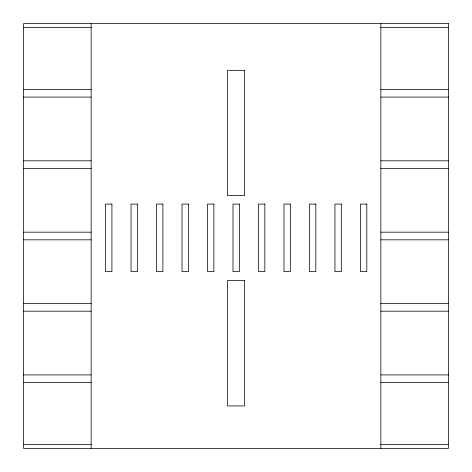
<?xml version="1.0" encoding="UTF-8"?>
<svg xmlns="http://www.w3.org/2000/svg" width="472" height="472" viewBox="0 0 472 472"><rect width="100%" height="100%" fill="white"/><g stroke="black" fill="none" stroke-linecap="round" stroke-linejoin="round"><path stroke-width="0.71" d="M23.6 27.423L91.143 27.423M380.857 27.423L448.4 27.423M23.6 89.444L91.143 89.444M380.857 89.444L448.4 89.444M23.6 97.09L91.143 97.09M380.857 97.09L448.4 97.09M23.6 160.81L91.143 160.81M380.857 160.81L448.4 160.81M23.6 168.457L91.143 168.457M380.857 168.457L448.4 168.457M23.6 232.177L91.143 232.177M380.857 232.177L448.4 232.177M23.6 239.823L91.143 239.823M380.857 239.823L448.4 239.823M23.6 303.543L91.143 303.543M380.857 303.543L448.4 303.543M23.6 311.19L91.143 311.19M380.857 311.19L448.4 311.19M23.6 374.91L91.143 374.91M380.857 374.91L448.4 374.91M23.6 382.556L91.143 382.556M380.857 382.556L448.4 382.556M23.6 444.577L91.143 444.577M380.857 444.577L448.4 444.577M380.857 23.6L380.857 448.4M91.143 23.6L91.143 448.4M448.4 23.6L23.6 23.6L23.6 448.4L448.4 448.4L448.4 23.6M244.496 70.328L227.504 70.328L227.504 195.644L244.496 195.644L244.496 70.328M111.923 204.075L105.551 204.075L105.551 271.618L111.923 271.618L111.923 204.075M137.411 204.075L131.039 204.075L131.039 271.618L137.411 271.618L137.411 204.075M162.899 204.075L156.527 204.075L156.527 271.618L162.899 271.618L162.899 204.075M188.387 204.075L182.015 204.075L182.015 271.618L188.387 271.618L188.387 204.075M213.875 204.075L207.503 204.075L207.503 271.618L213.875 271.618L213.875 204.075M239.363 204.075L232.991 204.075L232.991 271.618L239.363 271.618L239.363 204.075M264.851 204.075L258.479 204.075L258.479 271.618L264.851 271.618L264.851 204.075M290.339 204.075L283.967 204.075L283.967 271.618L290.339 271.618L290.339 204.075M315.827 204.075L309.455 204.075L309.455 271.618L315.827 271.618L315.827 204.075M341.315 204.075L334.943 204.075L334.943 271.618L341.315 271.618L341.315 204.075M366.803 204.075L360.431 204.075L360.431 271.618L366.803 271.618L366.803 204.075M244.496 280.604L227.504 280.604L227.504 405.92L244.496 405.92L244.496 280.604"/></g></svg>
